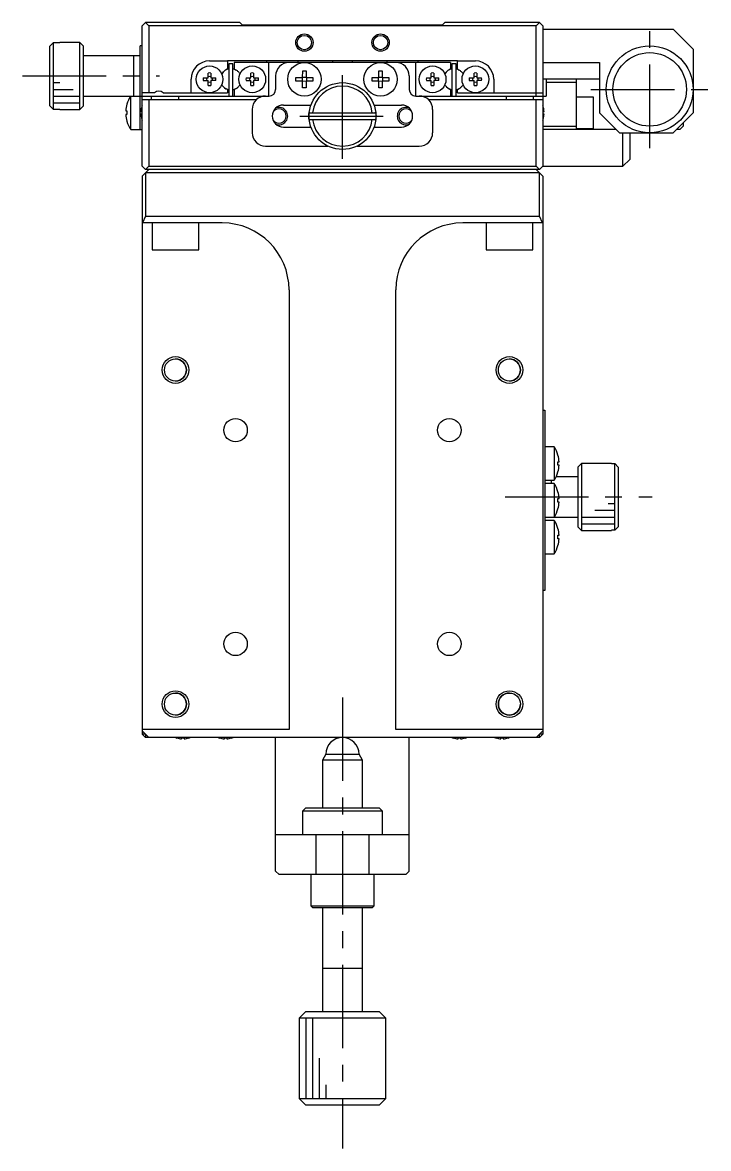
# Model space of a CAD drawing. Extents: x -311 to 350, y 30 to 570.
# Drawn here: x -115.2 to -12.5, y 401.2 to 569.7 of the extents above; entities that cross this region are included whole.
import ezdxf

# ---------------------------------------------------------------- set-up
doc = ezdxf.new("R2010")
doc.units = 0
doc.header["$LTSCALE"] = 10
doc.linetypes.add('CENTER', pattern=[2, 1.25, -0.25, 0.25, -0.25])
doc.layers.get('0').update_dxf_attribs({"linetype": 'CONTINUOUS'})
doc.layers.add('CENTER', color=1, linetype='CENTER')

msp = doc.modelspace()

# ---------------------------------------------------------------- linework, layer by layer
at = {"color": 7, "linetype": 'CONTINUOUS'}
for p, q in [((-96.772587, 569.65436), (-97.272587, 569.15436)), ((-96.772587, 569.65436), (-96.272587, 569.15436)), ((-82.622587, 569.65436), (-96.772587, 569.65436)), ((-82.622587, 569.65436), (-82.272587, 569.30436)), ((-52.272587, 569.30436), (-51.922587, 569.65436)), ((-37.772587, 569.65436), (-51.922587, 569.65436)), ((-38.272587, 569.15436), (-37.772587, 569.65436)), ((-37.272587, 569.15436), (-37.772587, 569.65436)), ((-97.272587, 548.15436), (-97.272587, 569.15436)), ((-38.272587, 569.15436), (-96.272587, 569.15436)), ((-96.272587, 569.15436), (-96.272587, 559.15436)), ((-82.272587, 569.30436), (-52.272587, 569.30436)), ((-38.272587, 558.65436), (-38.272587, 569.15436)), ((-37.272587, 569.15436), (-37.272587, 548.15436)), ((-37.272587, 568.65436), (-17.772587, 568.65436)), ((-17.772587, 568.65436), (-14.772587, 565.65436)), ((-111.072587, 566.126496), (-110.572587, 566.629297)), ((-110.572587, 566.629297), (-110.572587, 556.679422)), ((-109.572587, 566.629297), (-110.572587, 566.629297)), ((-109.572587, 566.65436), (-109.572587, 566.629297)), ((-106.572587, 566.65436), (-109.572587, 566.65436)), ((-106.572587, 556.65436), (-106.572587, 566.65436)), ((-106.072587, 566.15436), (-106.572587, 566.65436)), ((-111.072587, 557.182224), (-111.072587, 566.126496)), ((-106.072587, 566.15436), (-106.072587, 557.15436)), ((-97.572587, 564.65436), (-106.072587, 564.65436)), ((-98.572587, 564.65436), (-98.572587, 558.65436)), ((-97.572587, 553.65436), (-97.572587, 566.15436)), ((-97.272587, 566.15436), (-97.572587, 566.15436)), ((-14.772587, 565.65436), (-14.772587, 556.15436)), ((-87.172587, 563.90436), (-84.472587, 563.90436)), ((-84.472587, 563.95436), (-50.072587, 563.95436)), ((-84.472587, 563.95436), (-84.472587, 562.698772)), ((-84.272587, 563.45436), (-84.272587, 558.65436)), ((-83.672587, 563.45436), (-84.272587, 563.45436)), ((-83.672587, 558.65436), (-83.672587, 563.45436)), ((-83.472587, 563.65436), (-83.472587, 562.698772)), ((-51.072587, 563.65436), (-83.472587, 563.65436)), ((-78.622587, 563.95436), (-78.622587, 563.65436)), ((-78.272587, 558.65436), (-78.272587, 563.65436)), ((-73.922587, 563.65436), (-73.922587, 563.95436)), ((-68.772587, 563.95436), (-68.772587, 563.65436)), ((-65.772587, 563.65436), (-65.772587, 563.95436)), ((-60.622587, 563.95436), (-60.622587, 563.65436)), ((-56.272587, 558.65436), (-56.272587, 563.65436)), ((-55.922587, 563.65436), (-55.922587, 563.95436)), ((-51.072587, 563.65436), (-51.072587, 562.698772)), ((-50.872587, 563.45436), (-50.872587, 558.65436)), ((-50.272587, 563.45436), (-50.872587, 563.45436)), ((-50.272587, 558.65436), (-50.272587, 563.45436)), ((-50.072587, 562.698772), (-50.072587, 563.95436)), ((-50.072587, 563.90436), (-47.372587, 563.90436)), ((-37.272587, 563.65436), (-28.772587, 563.65436)), ((-28.772587, 563.65436), (-28.772587, 556.15436)), ((-89.922587, 559.15436), (-89.922587, 561.15436)), ((-88.101296, 561.35436), (-87.372587, 561.35436)), ((-87.372587, 561.35436), (-87.372587, 562.083068)), ((-86.972587, 562.083068), (-86.972587, 561.35436)), ((-86.972587, 561.35436), (-86.243879, 561.35436)), ((-84.472587, 562.698772), (-84.766337, 562.529175)), ((-83.472587, 562.698772), (-83.178837, 562.529175)), ((-81.701296, 561.35436), (-80.972587, 561.35436)), ((-80.972587, 561.35436), (-80.972587, 562.083068)), ((-80.572587, 562.083068), (-80.572587, 561.35436)), ((-80.572587, 561.35436), (-79.843879, 561.35436)), ((-77.272587, 561.65436), (-77.272587, 559.65436)), ((-74.232825, 560.902468), (-74.229477, 561.422457)), ((-74.229477, 561.422457), (-73.230908, 561.416028)), ((-73.27563, 560.896305), (-73.272282, 561.416295)), ((-73.230908, 561.416028), (-73.224479, 562.414597)), ((-73.230642, 561.457402), (-72.710652, 561.454054)), ((-73.224479, 562.414597), (-72.70449, 562.411249)), ((-72.70449, 562.411249), (-72.710919, 561.41268)), ((-72.710919, 561.41268), (-71.71235, 561.406251)), ((-72.669545, 561.412414), (-72.672893, 560.892425)), ((-71.71235, 561.406251), (-71.715698, 560.886262)), ((-62.832825, 560.902468), (-62.829477, 561.422457)), ((-62.829477, 561.422457), (-61.830908, 561.416028)), ((-61.87563, 560.896305), (-61.872282, 561.416295)), ((-61.830908, 561.416028), (-61.824479, 562.414597)), ((-61.830642, 561.457402), (-61.310652, 561.454054)), ((-61.824479, 562.414597), (-61.30449, 562.411249)), ((-61.30449, 562.411249), (-61.310919, 561.41268)), ((-61.310919, 561.41268), (-60.31235, 561.406251)), ((-61.269545, 561.412414), (-61.272893, 560.892425)), ((-60.31235, 561.406251), (-60.315698, 560.886262)), ((-57.272587, 561.65436), (-57.272587, 559.65436)), ((-54.701296, 561.35436), (-53.972587, 561.35436)), ((-53.972587, 561.35436), (-53.972587, 562.083068)), ((-53.572587, 562.083068), (-53.572587, 561.35436)), ((-53.572587, 561.35436), (-52.843879, 561.35436)), ((-51.072587, 562.698772), (-51.366337, 562.529175)), ((-50.072587, 562.698772), (-49.778837, 562.529175)), ((-48.301296, 561.35436), (-47.572587, 561.35436)), ((-47.572587, 561.35436), (-47.572587, 562.083068)), ((-47.172587, 562.083068), (-47.172587, 561.35436)), ((-47.172587, 561.35436), (-46.443879, 561.35436)), ((-44.622587, 561.15436), (-44.622587, 559.15436)), ((-28.772587, 561.15436), (-37.272587, 561.15436)), ((-36.772587, 561.15436), (-36.772587, 558.65436)), ((-32.272587, 561.15436), (-32.272587, 553.65436)), ((-88.101296, 560.95436), (-87.372587, 560.95436)), ((-87.372587, 560.225651), (-87.372587, 560.95436)), ((-86.972587, 560.95436), (-86.972587, 560.225651)), ((-86.243879, 560.95436), (-86.972587, 560.95436)), ((-84.472587, 559.609948), (-84.766337, 559.779544)), ((-84.472587, 559.609948), (-84.472587, 559.15436)), ((-83.178837, 559.779544), (-83.472587, 559.609948)), ((-83.472587, 559.609948), (-83.472587, 558.65436)), ((-81.701296, 560.95436), (-80.972587, 560.95436)), ((-80.972587, 560.225651), (-80.972587, 560.95436)), ((-80.572587, 560.95436), (-80.572587, 560.225651)), ((-79.843879, 560.95436), (-80.572587, 560.95436)), ((-73.234256, 560.896039), (-74.232825, 560.902459)), ((-73.240685, 559.89747), (-73.234256, 560.896039)), ((-72.720696, 559.894122), (-73.240685, 559.89747)), ((-72.714533, 560.851317), (-73.234522, 560.854665)), ((-72.714267, 560.892691), (-72.720696, 559.894122)), ((-71.715698, 560.886262), (-72.714267, 560.892691)), ((-61.834256, 560.896039), (-62.832825, 560.902459)), ((-61.840685, 559.89747), (-61.834256, 560.896039)), ((-61.320696, 559.894122), (-61.840685, 559.89747)), ((-61.314533, 560.851317), (-61.834522, 560.854665)), ((-61.314267, 560.892691), (-61.320696, 559.894122)), ((-60.315698, 560.886262), (-61.314267, 560.892691)), ((-54.701296, 560.95436), (-53.972587, 560.95436)), ((-53.972587, 560.225651), (-53.972587, 560.95436)), ((-53.572587, 560.95436), (-53.572587, 560.225651)), ((-52.843879, 560.95436), (-53.572587, 560.95436)), ((-51.366337, 559.779544), (-51.072587, 559.609948)), ((-51.072587, 559.609948), (-51.072587, 558.65436)), ((-50.072587, 559.609948), (-49.778837, 559.779544)), ((-50.072587, 559.15436), (-50.072587, 559.609948)), ((-48.301296, 560.95436), (-47.572587, 560.95436)), ((-47.572587, 560.225651), (-47.572587, 560.95436)), ((-47.172587, 560.95436), (-47.172587, 560.225651)), ((-46.443879, 560.95436), (-47.172587, 560.95436)), ((-32.272587, 560.65436), (-36.772587, 560.65436)), ((-106.072587, 558.65436), (-78.272587, 558.65436)), ((-98.964245, 553.65436), (-98.964245, 558.65436)), ((-95.434025, 559.15436), (-97.272587, 559.15436)), ((-97.272587, 558.15436), (-80.095463, 558.15436)), ((-96.272587, 558.15436), (-96.272587, 548.15436)), ((-95.872587, 558.15436), (-95.872587, 558.65436)), ((-94.11115, 559.15436), (-84.472587, 559.15436)), ((-91.772587, 558.15436), (-91.772587, 558.65436)), ((-56.272587, 558.65436), (-36.772587, 558.65436)), ((-54.449712, 558.15436), (-37.272587, 558.15436)), ((-50.072587, 559.15436), (-37.272587, 559.15436)), ((-42.772587, 558.65436), (-42.772587, 558.15436)), ((-38.672587, 558.15436), (-38.672587, 558.65436)), ((-38.272587, 548.15436), (-38.272587, 558.15436)), ((-29.672587, 558.50436), (-32.272587, 558.50436)), ((-29.672587, 553.80436), (-29.672587, 558.50436)), ((-110.572587, 556.679422), (-111.072587, 557.182224)), ((-110.572587, 556.679422), (-109.572587, 556.679422)), ((-109.572587, 556.679422), (-109.572587, 556.65436)), ((-109.572587, 556.65436), (-106.572587, 556.65436)), ((-106.572587, 556.65436), (-106.072587, 557.15436)), ((-99.70754, 556.41436), (-99.535168, 556.41436)), ((-99.542023, 557.416293), (-99.535168, 557.412949)), ((-99.535168, 556.41436), (-99.535168, 555.89436)), ((-97.460063, 556.35436), (-97.32832, 556.35436)), ((-97.32832, 557.10436), (-97.32832, 557.083068)), ((-97.32832, 556.35436), (-97.32832, 555.95436)), ((-80.772587, 556.65436), (-80.772587, 553.15436)), ((-76.122587, 557.30436), (-71.992492, 557.30436)), ((-72.247958, 556.150023), (-62.298088, 556.158695)), ((-62.552683, 557.30436), (-58.422587, 557.30436)), ((-53.772587, 556.65436), (-53.772587, 553.15436)), ((-37.216855, 557.083068), (-37.216855, 557.10436)), ((-37.216855, 556.35436), (-37.085112, 556.35436)), ((-37.216855, 555.95436), (-37.216855, 556.35436)), ((-28.772587, 556.15436), (-25.772587, 553.15436)), ((-17.772587, 553.15436), (-14.772587, 556.15436)), ((-99.535168, 555.89436), (-99.70754, 555.89436)), ((-99.535168, 554.89577), (-99.542023, 554.892427)), ((-97.32832, 555.95436), (-97.460063, 555.95436)), ((-97.32832, 555.225651), (-97.32832, 555.20436)), ((-72.247087, 555.150024), (-62.297216, 555.158692)), ((-37.085112, 555.95436), (-37.216855, 555.95436)), ((-37.216855, 555.20436), (-37.216855, 555.225651)), ((-16.272587, 554.65436), (-16.272587, 554.15436)), ((-98.964245, 553.65436), (-97.272587, 553.65436)), ((-76.122587, 554.00436), (-71.992492, 554.00436)), ((-62.552683, 554.00436), (-58.422587, 554.00436)), ((-37.272587, 554.15436), (-32.272587, 554.15436)), ((-26.272587, 553.65436), (-37.272587, 553.65436)), ((-32.272587, 553.80436), (-29.672587, 553.80436)), ((-25.772587, 553.15436), (-17.772587, 553.15436)), ((-25.272587, 548.15436), (-25.272587, 553.15436)), ((-24.272587, 553.15436), (-24.272587, 549.15436)), ((-16.772587, 553.65436), (-17.272587, 553.65436)), ((-16.772587, 553.65436), (-16.272587, 554.15436)), ((-78.772587, 551.15436), (-69.452037, 551.15436)), ((-65.093138, 551.15436), (-55.772587, 551.15436)), ((-96.772587, 547.65436), (-97.272587, 548.15436)), ((-97.272587, 546.65436), (-96.272587, 547.65436)), ((-96.272587, 548.15436), (-96.772587, 547.65436)), ((-37.772587, 547.65436), (-96.772587, 547.65436)), ((-96.272587, 548.15436), (-38.272587, 548.15436)), ((-37.772587, 547.65436), (-38.272587, 548.15436)), ((-38.272587, 547.65436), (-37.272587, 546.65436)), ((-37.272587, 548.15436), (-37.772587, 547.65436)), ((-37.272587, 548.15436), (-25.272587, 548.15436)), ((-25.272587, 548.15436), (-24.272587, 549.15436)), ((-97.272587, 546.65436), (-97.272587, 463.15436)), ((-96.772587, 547.15436), (-96.772587, 540.65436)), ((-37.772587, 547.15436), (-96.772587, 547.15436)), ((-37.772587, 540.65436), (-37.772587, 547.15436)), ((-37.272587, 546.65436), (-37.272587, 463.15436)), ((-85.272587, 539.65436), (-97.272587, 539.65436)), ((-96.772587, 540.65436), (-97.228314, 539.65436)), ((-96.772587, 540.65436), (-37.772587, 540.65436)), ((-95.772587, 539.65436), (-95.772587, 535.65436)), ((-88.772587, 535.65436), (-88.772587, 539.65436)), ((-37.272587, 539.65436), (-49.272587, 539.65436)), ((-45.772587, 539.65436), (-45.772587, 535.65436)), ((-38.772587, 535.65436), (-38.772587, 539.65436)), ((-37.316861, 539.65436), (-37.772587, 540.65436)), ((-95.772587, 535.65436), (-88.772587, 535.65436)), ((-45.772587, 535.65436), (-38.772587, 535.65436)), ((-75.272587, 529.65436), (-75.272587, 463.853869)), ((-59.272587, 463.853869), (-59.272587, 529.65436)), ((-37.272587, 511.65436), (-36.972587, 511.65436)), ((-36.972587, 511.65436), (-36.972587, 484.65436)), ((-35.58093, 506.15436), (-36.972587, 506.15436)), ((-35.58093, 506.15436), (-35.58093, 501.15436)), ((-35.010007, 504.912949), (-35.003152, 504.916293)), ((-35.010007, 503.91436), (-34.837635, 503.91436)), ((-35.010007, 503.39436), (-35.010007, 503.91436)), ((-34.837635, 503.39436), (-35.010007, 503.39436)), ((-35.003152, 502.392427), (-35.010007, 502.39577)), ((-31.472587, 503.65436), (-31.972587, 503.15436)), ((-31.972587, 494.15436), (-31.972587, 503.15436)), ((-31.472587, 503.65436), (-31.472587, 493.65436)), ((-26.972587, 503.65436), (-31.472587, 503.65436)), ((-26.972587, 503.65436), (-26.972587, 503.638334)), ((-26.972587, 503.638334), (-26.472587, 503.638334)), ((-26.472587, 493.670385), (-26.472587, 503.638334)), ((-26.472587, 503.638334), (-25.972587, 503.136547)), ((-25.972587, 503.136547), (-25.972587, 494.172173)), ((-36.972587, 501.15436), (-35.58093, 501.15436)), ((-35.58093, 500.65436), (-36.972587, 500.65436)), ((-35.972587, 500.65436), (-35.972587, 501.15436)), ((-35.58093, 500.65436), (-35.58093, 495.65436)), ((-31.972587, 501.65436), (-35.291458, 501.65436)), ((-35.010007, 499.412949), (-35.003152, 499.416293)), ((-35.010007, 498.41436), (-34.837635, 498.41436)), ((-35.010007, 497.89436), (-35.010007, 498.41436)), ((-34.837635, 497.89436), (-35.010007, 497.89436)), ((-36.972587, 495.65436), (-31.972587, 495.65436)), ((-35.003152, 496.892427), (-35.010007, 496.89577)), ((-35.58093, 495.15436), (-36.972587, 495.15436)), ((-35.58093, 495.15436), (-35.58093, 490.15436)), ((-35.010007, 493.912949), (-35.003152, 493.916293)), ((-31.972587, 494.15436), (-31.472587, 493.65436)), ((-25.972587, 494.172173), (-26.472587, 493.670385)), ((-35.010007, 492.91436), (-34.837635, 492.91436)), ((-35.010007, 492.39436), (-35.010007, 492.91436)), ((-34.837635, 492.39436), (-35.010007, 492.39436)), ((-31.472587, 493.65436), (-26.972587, 493.65436)), ((-26.472587, 493.670385), (-26.972587, 493.670385)), ((-26.972587, 493.670385), (-26.972587, 493.65436)), ((-35.003152, 491.392427), (-35.010007, 491.39577)), ((-36.972587, 490.15436), (-35.58093, 490.15436)), ((-36.972587, 484.65436), (-37.272587, 484.65436)), ((-75.272587, 463.853869), (-97.272587, 463.853869)), ((-97.272587, 463.65436), (-96.272587, 462.65436)), ((-37.272587, 463.853869), (-59.272587, 463.853869)), ((-38.272587, 462.65436), (-37.272587, 463.65436)), ((-97.272587, 463.15436), (-96.772587, 462.65436)), ((-96.772587, 463.15436), (-97.272587, 463.15436)), ((-96.772587, 463.15436), (-96.772587, 462.65436)), ((-37.772587, 462.65436), (-96.772587, 462.65436)), ((-92.061203, 462.580216), (-92.058949, 462.584838)), ((-91.352587, 462.584838), (-90.992587, 462.584838)), ((-91.352587, 462.464501), (-91.352587, 462.584838)), ((-90.992587, 462.584838), (-90.992587, 462.464501)), ((-90.286226, 462.584838), (-90.283971, 462.580216)), ((-85.661203, 462.580216), (-85.658949, 462.584838)), ((-84.952587, 462.584838), (-84.592587, 462.584838)), ((-84.952587, 462.464501), (-84.952587, 462.584838)), ((-84.592587, 462.584838), (-84.592587, 462.464501)), ((-83.886226, 462.584838), (-83.883971, 462.580216)), ((-77.272587, 442.65436), (-77.272587, 462.65436)), ((-57.272585, 442.65436), (-57.272585, 462.65436)), ((-50.661203, 462.580216), (-50.658949, 462.584838)), ((-49.952587, 462.584838), (-49.592587, 462.584838)), ((-49.952587, 462.464501), (-49.952587, 462.584838)), ((-49.592587, 462.584838), (-49.592587, 462.464501)), ((-48.886226, 462.584838), (-48.883971, 462.580216)), ((-44.261203, 462.580216), (-44.258949, 462.584838)), ((-43.552587, 462.584838), (-43.192587, 462.584838)), ((-43.552587, 462.464501), (-43.552587, 462.584838)), ((-43.192587, 462.584838), (-43.192587, 462.464501)), ((-42.486226, 462.584838), (-42.483971, 462.580216)), ((-37.772587, 462.65436), (-37.772587, 463.15436)), ((-37.272587, 463.15436), (-37.772587, 463.15436)), ((-37.772587, 462.65436), (-37.272587, 463.15436)), ((-69.772587, 460.15436), (-70.272587, 459.288334)), ((-69.772587, 460.15436), (-64.772587, 460.15436)), ((-64.272587, 459.288334), (-64.772587, 460.15436)), ((-64.272587, 459.288334), (-70.272587, 459.288334)), ((-70.272587, 459.288334), (-70.272587, 452.154379)), ((-64.272587, 452.154379), (-64.272587, 459.288334)), ((-72.772587, 452.15436), (-73.272587, 451.65436)), ((-61.272587, 451.65436), (-73.272587, 451.65436)), ((-73.272587, 451.65436), (-73.272587, 448.15436)), ((-72.772587, 452.15436), (-61.772587, 452.15436)), ((-61.272587, 451.65436), (-61.772587, 452.15436)), ((-61.272587, 448.15436), (-61.272587, 451.65436)), ((-77.272587, 448.15436), (-57.272585, 448.15436)), ((-71.272587, 448.15436), (-71.272587, 442.15436)), ((-63.272587, 442.15436), (-63.272587, 448.15436)), ((-77.272587, 442.65436), (-76.772587, 442.15436)), ((-57.772587, 442.15436), (-76.772587, 442.15436)), ((-72.022587, 442.15436), (-72.022587, 437.45436)), ((-62.522587, 437.45436), (-62.522587, 442.15436)), ((-57.772587, 442.15436), (-57.272587, 442.65436)), ((-72.022587, 437.45436), (-62.522587, 437.45436)), ((-72.022587, 437.45436), (-71.722587, 437.15436)), ((-62.822587, 437.15436), (-71.722587, 437.15436)), ((-70.272587, 437.15434), (-70.272587, 421.65436)), ((-64.272587, 421.65436), (-64.272587, 437.15434)), ((-62.822587, 437.15436), (-62.522587, 437.45436)), ((-72.772587, 421.65436), (-73.772587, 420.65436)), ((-72.772587, 421.65436), (-61.772587, 421.65436)), ((-60.772587, 420.65436), (-61.772587, 421.65436)), ((-60.772587, 420.65436), (-73.772587, 420.65436)), ((-73.772587, 420.65436), (-73.772587, 408.65436)), ((-60.772587, 408.65436), (-60.772587, 420.65436)), ((-73.772587, 408.65436), (-72.772587, 407.65436)), ((-73.772587, 408.65436), (-60.772587, 408.65436)), ((-61.772587, 407.65436), (-60.772587, 408.65436)), ((-61.772587, 407.65436), (-72.772587, 407.65436))]:
    msp.add_line(p, q, dxfattribs=at)
at = {"color": 3, "linetype": 'CONTINUOUS'}
for p, q in [((-110.572587, 560.65436), (-109.572587, 560.65436)), ((-110.572587, 559.65436), (-107.572587, 559.65436)), ((-110.572587, 558.65436), (-106.572587, 558.65436)), ((-110.572587, 557.65436), (-106.572587, 557.65436)), ((-27.472587, 497.65436), (-26.472587, 497.65436)), ((-31.472587, 495.65436), (-26.472587, 495.65436)), ((-29.472587, 496.65436), (-26.472587, 496.65436)), ((-31.472587, 494.65436), (-26.472587, 494.65436)), ((-70.272592, 428.15436), (-64.272582, 428.15436)), ((-72.772587, 420.65436), (-72.772587, 408.65436)), ((-71.772587, 420.65436), (-71.772587, 408.65436)), ((-70.772587, 414.65436), (-70.772587, 408.65436)), ((-69.772587, 410.65436), (-69.772587, 408.65436))]:
    msp.add_line(p, q, dxfattribs=at)
for centre, radius in [((-72.972587, 566.65436), 1.3), ((-61.572587, 566.65436), 1.3), ((-92.272587, 517.65436), 2), ((-92.272587, 517.65436), 1.65), ((-42.272587, 517.65436), 2), ((-42.272587, 517.65436), 1.65), ((-92.272587, 467.65436), 2), ((-92.272587, 467.65436), 1.65), ((-42.272587, 467.65436), 2), ((-42.272587, 467.65436), 1.65)]:
    msp.add_circle(centre, radius, dxfattribs=at)
at = {"color": 7, "linetype": 'CONTINUOUS'}
for centre, radius in [((-72.972587, 566.65436), 1.075), ((-61.572587, 566.65436), 1.075), ((-21.272587, 559.65436), 6.5), ((-21.272587, 559.65436), 5.5), ((-87.172587, 561.15436), 2), ((-80.772587, 561.15436), 2), ((-72.972587, 561.15436), 2.5), ((-61.572587, 561.15436), 2.5), ((-53.772587, 561.15436), 2), ((-47.372587, 561.15436), 2), ((-67.272587, 555.65436), 5), ((-83.272587, 508.65436), 1.75), ((-51.272587, 508.65436), 1.75), ((-83.272587, 476.65436), 1.75), ((-51.272587, 476.65436), 1.75)]:
    msp.add_circle(centre, radius, dxfattribs=at)
for centre, radius, start, end in [((-87.172587, 561.15436), 2.75, 90, 180), ((-75.272587, 561.65436), 2, 90, 180), ((-59.272587, 561.65436), 2, 0, 90), ((-47.372587, 561.15436), 2.75, 0, 90), ((-87.172587, 561.15436), 0.95, 167.846803, 192.153197), ((-87.172587, 561.15436), 0.435085, 152.633517, 207.366483), ((-87.172587, 561.15436), 0.95, 77.846803, 102.153197), ((-87.172587, 561.15436), 0.435085, 62.633517, 117.366483), ((-87.172587, 561.15436), 0.435085, 332.633517, 27.366483), ((-87.172587, 561.15436), 0.95, 347.846803, 12.153197), ((-83.857682, 561.039455), 1.75, 135, 148.118467), ((-83.972588, 561.15436), 1.5875, 100.893016, 149.566737), ((-83.972588, 561.15436), 1.5875, 59.999969, 79.10691), ((-83.972587, 561.15436), 1.5875, 45, 60), ((-83.972588, 561.15436), 1.5875, 30.433182, 45.000249), ((-84.087492, 561.039455), 1.75, 31.881533, 45), ((-80.772587, 561.15436), 0.95, 167.846803, 192.153197), ((-80.772587, 561.15436), 0.435085, 152.633517, 207.366483), ((-80.772587, 561.15436), 0.95, 77.846803, 102.153197), ((-80.772587, 561.15436), 0.435085, 62.633517, 117.366483), ((-80.772587, 561.15436), 0.435085, 332.633517, 27.366483), ((-80.772587, 561.15436), 0.95, 347.846803, 12.153197), ((-53.772587, 561.15436), 0.95, 167.846803, 192.153197), ((-53.772587, 561.15436), 0.435085, 152.633517, 207.366483), ((-53.772587, 561.15436), 0.95, 77.846803, 102.153197), ((-53.772587, 561.15436), 0.435085, 62.633517, 117.366483), ((-53.772587, 561.15436), 0.435085, 332.633517, 27.366483), ((-53.772587, 561.15436), 0.95, 347.846803, 12.153197), ((-50.457682, 561.039455), 1.75, 135, 148.118467), ((-50.572588, 561.15436), 1.5875, 100.893016, 149.566737), ((-50.572588, 561.15436), 1.5875, 59.999969, 79.10691), ((-50.572587, 561.15436), 1.5875, 45, 60), ((-50.572588, 561.15436), 1.5875, 30.433182, 45.000249), ((-50.687492, 561.039455), 1.75, 31.881533, 45), ((-47.372587, 561.15436), 0.95, 167.846803, 192.153197), ((-47.372587, 561.15436), 0.435085, 152.633517, 207.366483), ((-47.372587, 561.15436), 0.95, 77.846803, 102.153197), ((-47.372587, 561.15436), 0.435085, 62.633517, 117.366483), ((-47.372587, 561.15436), 0.435085, 332.633517, 27.366483), ((-47.372587, 561.15436), 0.95, 347.846803, 12.153197), ((-87.172587, 561.15436), 0.435085, 242.633517, 297.366483), ((-87.172587, 561.15436), 0.95, 257.846803, 282.153197), ((-83.857682, 561.269264), 1.75, 211.881533, 225), ((-83.972588, 561.15436), 1.5875, 210.433263, 224.999751), ((-83.972588, 561.15436), 1.5875, 225.000026, 259.106984), ((-83.972588, 561.15436), 1.5875, 280.89309, 300), ((-83.972587, 561.15436), 1.5875, 300, 315), ((-83.972588, 561.15436), 1.5875, 315.000026, 329.566818), ((-84.087492, 561.269264), 1.75, 315, 328.118467), ((-80.772587, 561.15436), 0.435085, 242.633517, 297.366483), ((-80.772587, 561.15436), 0.95, 257.846803, 282.153197), ((-78.272587, 559.65436), 1, 270, 0), ((-67.272587, 555.65436), 4.5, 6.429311, 173.67057), ((-56.272587, 559.65436), 1, 180, 270), ((-53.772587, 561.15436), 0.435085, 242.633517, 297.366483), ((-53.772587, 561.15436), 0.95, 257.846803, 282.153197), ((-50.457682, 561.269264), 1.75, 211.881533, 225), ((-50.572588, 561.15436), 1.5875, 210.433263, 224.999751), ((-50.572588, 561.15436), 1.5875, 225.000026, 259.106984), ((-50.572588, 561.15436), 1.5875, 280.89309, 300), ((-50.572587, 561.15436), 1.5875, 300, 315), ((-50.572588, 561.15436), 1.5875, 315.000026, 329.566818), ((-50.687492, 561.269264), 1.75, 315, 328.118467), ((-47.372587, 561.15436), 0.435085, 242.633517, 297.366483), ((-47.372587, 561.15436), 0.95, 257.846803, 282.153197), ((-95.222587, 556.15436), 4.5, 146.251011, 163.714157), ((-94.772587, 558.40436), 1, 48.590378, 131.409622), ((-78.772587, 556.65436), 2, 90, 180), ((-55.772587, 556.65436), 2, 0, 90), ((-95.222587, 556.15436), 4.492483, 163.73057, 176.682184), ((-94.272587, 556.15436), 3.193744, 163.094742, 176.40965), ((-94.272587, 556.15436), 3.2, 159.635865, 162.729995), ((-76.122587, 555.65436), 1.65, 90, 270), ((-76.772587, 555.65436), 1.075, 215.027866, 144.972134), ((-57.772587, 555.65436), 1.075, 35.027866, 324.972134), ((-58.422587, 555.65436), 1.65, 270, 90), ((-40.272587, 556.15436), 3.2, 17.270005, 20.364135), ((-40.272587, 556.15436), 3.193744, 3.59035, 16.905258), ((-95.222587, 556.15436), 4.492483, 183.317816, 196.26943), ((-95.222587, 556.15436), 4.5, 196.285843, 213.748989), ((-94.272587, 556.15436), 3.193744, 183.59035, 196.905258), ((-94.272587, 556.15436), 3.2, 197.270005, 200.364135), ((-67.272587, 555.65436), 4.5, 186.429311, 353.67057), ((-40.272587, 556.15436), 3.2, 339.635865, 342.729995), ((-40.272587, 556.15436), 3.193744, 343.094742, 356.40965), ((-78.772587, 553.15436), 2, 180, 270), ((-55.772587, 553.15436), 2, 270, 0), ((-85.272587, 529.65436), 10, 0, 90), ((-49.272587, 529.65436), 10, 90, 180), ((-92.272587, 517.65436), 1.65, 270, 90), ((-42.272587, 517.65436), 1.65, 270, 90), ((-39.322587, 503.65436), 4.5, 16.285843, 33.748989), ((-39.322587, 503.65436), 4.492483, 3.317816, 16.26943), ((-39.322587, 503.65436), 4.5, 326.251011, 343.714157), ((-39.322587, 503.65436), 4.492483, 343.73057, 356.682184), ((-39.322587, 498.15436), 4.5, 16.285843, 33.748989), ((-39.322587, 498.15436), 4.492483, 3.317816, 16.26943), ((-39.322587, 498.15436), 4.492483, 343.73057, 356.682184), ((-39.322587, 498.15436), 4.5, 326.251011, 343.714157), ((-39.322587, 492.65436), 4.5, 16.285843, 33.748989), ((-39.322587, 492.65436), 4.492483, 3.317816, 16.26943), ((-39.322587, 492.65436), 4.492483, 343.73057, 356.682184), ((-39.322587, 492.65436), 4.5, 326.251011, 343.714157), ((-92.272587, 467.65436), 1.65, 270, 90), ((-42.272587, 467.65436), 1.65, 90, 0), ((-91.172587, 465.65436), 3.2, 249.635865, 253.877467), ((-91.172587, 465.65436), 3.194933, 253.893288, 266.770291), ((-91.172587, 465.65436), 3.194933, 273.229709, 286.106712), ((-91.172587, 465.65436), 3.2, 286.122533, 290.364135), ((-84.772587, 465.65436), 3.2, 249.635865, 253.877467), ((-84.772587, 465.65436), 3.194933, 253.893288, 266.770291), ((-84.772587, 465.65436), 3.194933, 273.229709, 286.106712), ((-84.772587, 465.65436), 3.2, 286.122533, 290.364135), ((-67.272587, 460.15436), 2.5, 0, 180), ((-49.772587, 465.65436), 3.2, 249.635865, 253.877467), ((-49.772587, 465.65436), 3.194933, 253.893288, 266.770291), ((-49.772587, 465.65436), 3.194933, 273.229709, 286.106712), ((-49.772587, 465.65436), 3.2, 286.122533, 290.364135), ((-43.372587, 465.65436), 3.2, 249.635865, 253.877467), ((-43.372587, 465.65436), 3.194933, 253.893288, 266.770291), ((-43.372587, 465.65436), 3.194933, 273.229709, 286.106712), ((-43.372587, 465.65436), 3.2, 286.122533, 290.364135)]:
    msp.add_arc(centre, radius, start, end, dxfattribs=at)
at = {"color": 3, "linetype": 'CONTINUOUS'}
for centre, start, end in [((-76.772587, 555.65436), 248.84165, 111.15835), ((-71.072587, 555.65436), 154.016746, 206.133098), ((-63.472587, 555.65436), 333.8669, 26.1331), ((-57.772587, 555.65436), 68.84165, 291.15835)]:
    msp.add_arc(centre, 1.3, start, end, dxfattribs=at)
at = {"layer": 'CENTER', "color": 1, "linetype": 'CENTER'}
for p, q in [((-21.272587, 550.85436), (-21.272587, 568.45436)), ((-115.172587, 561.65436), (-94.672587, 561.65436)), ((-67.272587, 549.25436), (-67.272587, 562.05436)), ((-30.072587, 559.65436), (-12.472587, 559.65436)), ((-73.672587, 555.65436), (-60.872587, 555.65436)), ((-42.922587, 498.65436), (-20.922587, 498.65436)), ((-67.272587, 468.65436), (-67.272587, 401.15436))]:
    msp.add_line(p, q, dxfattribs=at)

doc.saveas('drawing.dxf')
